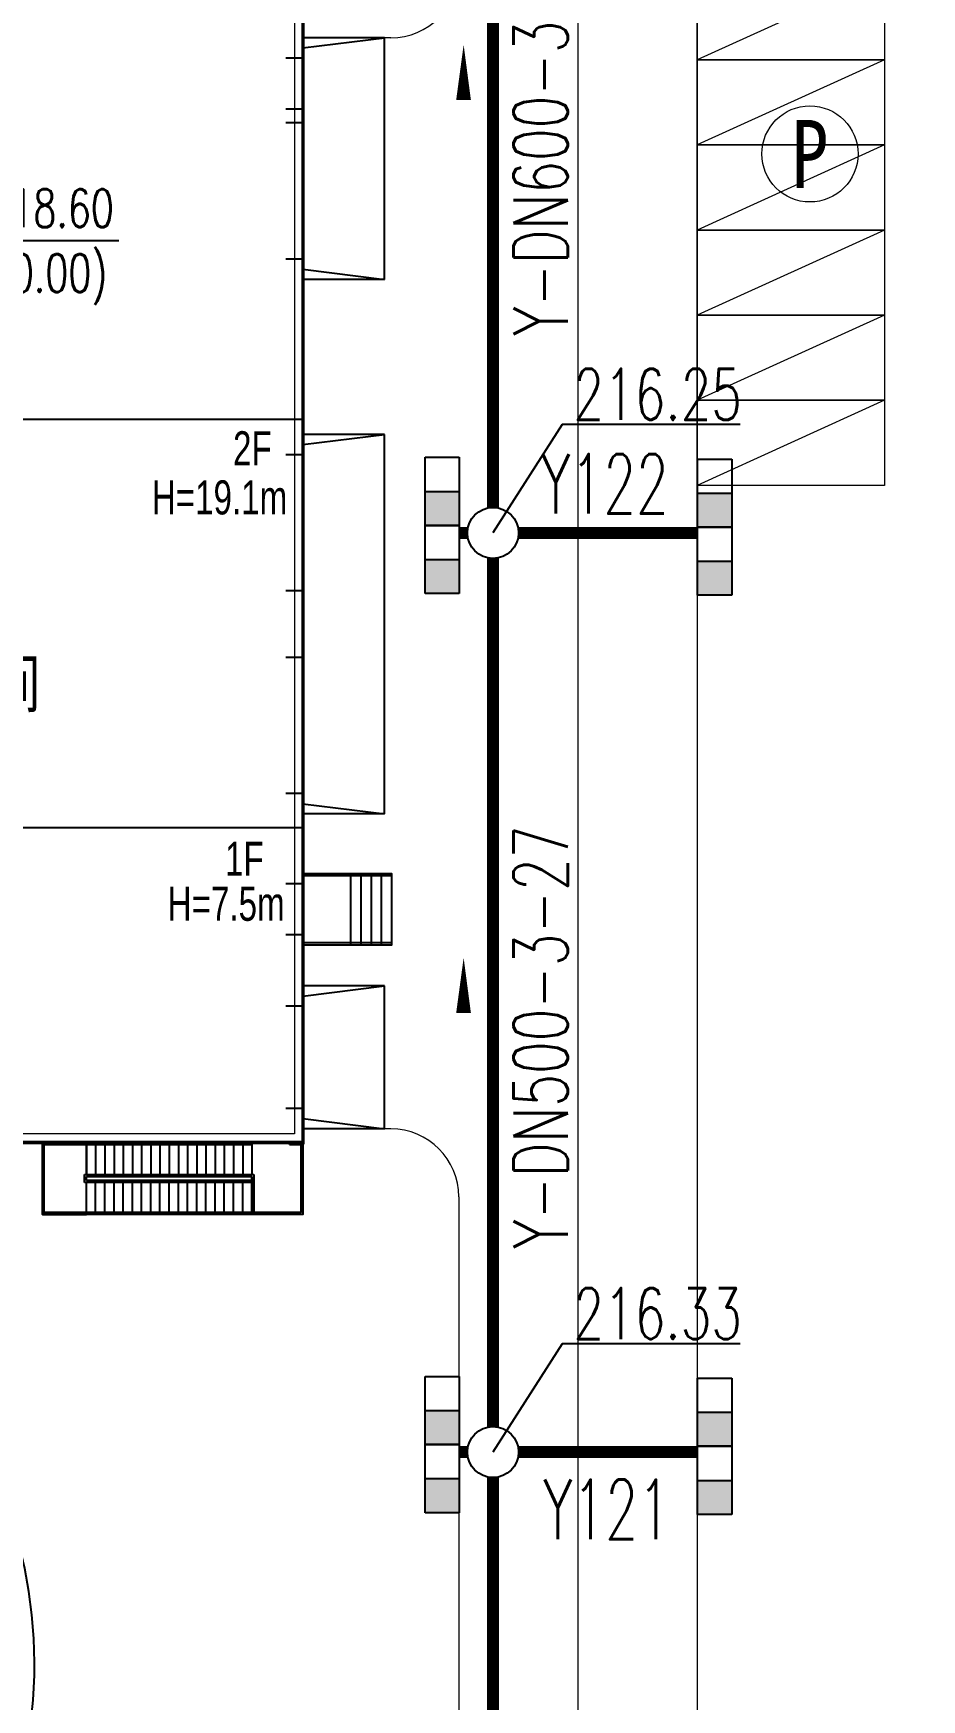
# Model space of a CAD drawing. Header units: metres. Extents: x 497246 to 997717, y 2998582 to 5998198.
# Drawn here: x 500263.64 to 500289.73, y 2998954.06 to 2999003.01 of the extents above; entities that cross this region are included whole.
import ezdxf
from ezdxf.enums import TextEntityAlignment as Align

# ---------------------------------------------------------------- set-up
doc = ezdxf.new("R2010")
doc.units = ezdxf.units.M
doc.header["$LTSCALE"] = 1000
doc.linetypes.add('DOTE', pattern=[2.42, 2, -0.2, 0.02, -0.2])
doc.layers.get('0').update_dxf_attribs({"linetype": 'CONTINUOUS'})
for name, color, linetype, lineweight in [('1_RO_规划停车位', 35, 'CONTINUOUS', 13), ('T停车位', 35, 'CONTINUOUS', 13), ('细线', 7, 'CONTINUOUS', 18), ('道路', 4, 'CONTINUOUS', 15), ('道路中线', 1, 'DOTE', 13)]:
    doc.layers.add(name, color=color, linetype=linetype, lineweight=lineweight)
for name, color, linetype in [('DIM_ELEV', 3, 'CONTINUOUS'), ('LINE6', 3, 'CONTINUOUS'), ('PIPE-雨水', 4, 'CONTINUOUS'), ('PUB_TEXT', 7, 'CONTINUOUS'), ('STAIR', 2, 'CONTINUOUS'), ('TEXT_雨水', 7, 'CONTINUOUS'), ('TWT_雨水口', 4, 'CONTINUOUS'), ('WELL_雨水', 4, 'CONTINUOUS'), ('建筑', 7, 'CONTINUOUS'), ('建筑门坡散水', 9, 'CONTINUOUS'), ('挡墙护坡', 5, 'CONTINUOUS'), ('文字', 255, 'CONTINUOUS'), ('新建建筑', 2, 'CONTINUOUS'), ('雨水标注', 100, 'CONTINUOUS')]:
    doc.layers.add(name, color=color, linetype=linetype)
doc.layers.add('建筑轴线', color=1, linetype='DOTE', lineweight=15, plot=False)
doc.styles.add('_TCH_DIM', font='SIMPLEX', dxfattribs={"bigfont": 'GBCBIG'})
doc.styles.add('_TWT_WELL', font='SIMPLEX', dxfattribs={"width": 0.8, "height": 3.5, "bigfont": 'HZTXT'})
doc.styles.add('DIMHT', font='simhei.ttf', dxfattribs={"width": 0.8})
doc.styles.add('HZTXT', font='txt', dxfattribs={"width": 0.7, "bigfont": 'HZTXT'})
doc.styles.add('TG_LINETYPE', font='SIMPLEX', dxfattribs={"width": 0.8, "height": 3, "bigfont": 'HZTXT'})
doc.styles.add('亨利项目总图布置_2022_8_8_t3--03$0$亨利项目总图布置_2022_8_8_t3--02$0$CEC', font='ARIALN.TTF')
doc.linetypes.add('TG_Y', pattern='A,2,-0.3,["Y",TG_LINETYPE,S=0.1,R=0,X=-0.23,Y=-0.15],0', length=2.3)

# ---------------------------------------------------------------- blocks, each defined once
blk = doc.blocks.new('chewei')
at = {"layer": '1_RO_规划停车位'}
blk.add_line((152.979, -11.011), (155.479, -16.511), dxfattribs=at)
blk.add_lwpolyline([(152.979, -11.011), (155.479, -11.011), (155.479, -16.511), (152.979, -16.511)], close=True, dxfattribs=at)
blk = doc.blocks.new('PPPPPPP')
at = {"layer": '1_RO_规划停车位'}
blk.add_circle((39537001.743, 3801410.893), 1.412, dxfattribs=at)
at = {"layer": '1_RO_规划停车位', "style": 'DIMHT', "width": 0.8}
blk.add_text('P', height=2, dxfattribs=at).set_placement((39537001.743, 3801410.893), align=Align.MIDDLE_CENTER)
blk = doc.blocks.new('56Y7GFHFTEFF')
at = {"layer": 'LINE6', "color": 7}
blk.add_lwpolyline([(727289, 285622, 0.216849), (716950, 290303, 0.998101), (716951, 262903, 0.216871), (727290, 267586, 0.216871)], format="xyb", dxfattribs=at)
blk = doc.blocks.new('$TwtSys$00000187')
blk.add_circle((0, 0), 0.5)
blk = doc.blocks.new('$TwtSys$00000425')
for p, q in [((-1000, -250), (-1000, 250)), ((-1000, 250), (0, 250)), ((-500, -250), (-500, 250)), ((0, 250), (1000, 250)), ((0, 250), (0, -250)), ((0, -250), (0, 250)), ((500, -250), (500, 250)), ((1000, 250), (1000, -250)), ((0, -250), (-1000, -250)), ((1000, -250), (0, -250))]:
    blk.add_line(p, q)
for points in [[(-500, 250), (0, 250), (-500, -250), (0, -250)], [(500, 250), (1000, 250), (500, -250), (1000, -250)]]:
    blk.add_solid(points)

msp = doc.modelspace()

# ---------------------------------------------------------------- hatches: boundary and pattern name
at = {"layer": '挡墙护坡', "linetype": 'Continuous'}
h = msp.add_hatch(dxfattribs=at)
h.set_pattern_fill('ANSI33', color=256, style=0)
h.set_pattern_definition([(45, (1726.0034, 0), (-2.2450640303, 2.2450640303), []), (45, (1728.2485, 0), (-2.2450640303, 2.2450640303), [1.5875, -0.79375])])
edge = h.paths.add_edge_path()
edge.add_line((500516.237, 2998901.333), (500516.237, 2998904.333))
edge.add_line((500516.237, 2998904.333), (500265.627, 2998904.333))
edge.add_line((500265.627, 2998904.333), (500240.627, 2998907.833))
edge.add_line((500240.627, 2998907.833), (500173.478, 2998907.833))
edge.add_line((500173.478, 2998907.833), (500171.835, 2998907.908))
edge.add_line((500171.835, 2998907.908), (500170.807, 2998908.033))
edge.add_arc((500173.41, 2998924.833), 17, 179.9914, 261.1919, ccw=False)
edge.add_line((500156.41, 2998924.835), (500156.328, 2998970.517))
edge.add_line((500156.328, 2998970.517), (500152.784, 2998995.51))
edge.add_line((500152.784, 2998995.51), (500152.675, 2999056.413))
edge.add_line((500152.675, 2999056.413), (500149.675, 2999056.408))
edge.add_line((500149.675, 2999056.408), (500149.784, 2998995.296))
edge.add_line((500149.784, 2998995.296), (500153.329, 2998970.302))
edge.add_line((500153.329, 2998970.302), (500153.41, 2998924.833))
edge.add_arc((500173.41, 2998924.833), 20, 180.0001, 261.3369)
edge.add_line((500170.397, 2998905.061), (500171.584, 2998904.916))
edge.add_line((500171.584, 2998904.916), (500173.41, 2998904.833))
edge.add_line((500173.41, 2998904.833), (500240.418, 2998904.833))
edge.add_line((500240.418, 2998904.833), (500265.418, 2998901.333))
edge.add_line((500265.418, 2998901.333), (500516.237, 2998901.333))

# ---------------------------------------------------------------- linework, layer by layer
at = {"color": 0}
for p, q in [((500243.056, 2998991.678), (500271.556, 2998991.678)), ((500243.056, 2998979.678), (500271.556, 2998979.678))]:
    msp.add_line(p, q, dxfattribs=at)
at = {"layer": 'DIM_ELEV', "color": 0}
msp.add_line((500259.697, 2998996.919), (500266.149, 2998996.919), dxfattribs=at)
at = {"layer": 'PIPE-雨水', "color": 0, "linetype": 'TG_Y', "ltscale": 0.005, "const_width": 0.35}
for points in [[(500277.138, 2998989.083), (500277.138, 2999012.583)], [(500277.138, 2998962.083), (500277.138, 2998987.583)], [(500277.138, 2998935.083), (500277.138, 2998960.583)]]:
    msp.add_lwpolyline(points, dxfattribs=at)
at = {"layer": 'PIPE-雨水', "color": 70, "linetype": 'ByBlock'}
for points in [[(500276.269, 2998998.189, 0, 0, 0), (500276.276, 2999002.672, 0, 0.432, 0), (500276.273, 2999001.052, 0, 0, 0)], [(500276.269, 2998971.372, 0, 0, 0), (500276.276, 2998975.855, 0, 0.432, 0), (500276.273, 2998974.235, 0, 0, 0)]]:
    msp.add_lwpolyline(points, format="xyseb", dxfattribs=at)
at = {"layer": 'PIPE-雨水', "color": 0, "linetype": 'TG_Y', "ltscale": 0.0025, "const_width": 0.35}
for points in [[(500276.135, 2998988.333), (500276.388, 2998988.333)], [(500277.888, 2998988.333), (500283.135, 2998988.333)], [(500276.135, 2998961.333), (500276.388, 2998961.333)], [(500277.888, 2998961.333), (500283.135, 2998961.333)]]:
    msp.add_lwpolyline(points, dxfattribs=at)
at = {"layer": 'STAIR'}
for p, q in [((500265.196, 2998970.428), (500263.906, 2998970.428)), ((500263.906, 2998970.428), (500263.906, 2998968.308)), ((500265.196, 2998970.428), (500270.056, 2998970.428)), ((500265.196, 2998970.428), (500265.196, 2998969.488)), ((500265.196, 2998969.488), (500265.196, 2998970.428)), ((500265.466, 2998970.428), (500265.466, 2998969.488)), ((500265.736, 2998970.428), (500265.736, 2998969.488)), ((500266.006, 2998970.428), (500266.006, 2998969.488)), ((500266.276, 2998970.428), (500266.276, 2998969.488)), ((500266.546, 2998970.428), (500266.546, 2998969.488)), ((500266.816, 2998970.428), (500266.816, 2998969.488)), ((500267.086, 2998970.428), (500267.086, 2998969.488)), ((500267.356, 2998970.428), (500267.356, 2998969.488)), ((500267.626, 2998970.428), (500267.626, 2998969.488)), ((500267.896, 2998970.428), (500267.896, 2998969.488)), ((500268.166, 2998970.428), (500268.166, 2998969.488)), ((500268.436, 2998970.428), (500268.436, 2998969.488)), ((500268.706, 2998970.428), (500268.706, 2998969.488)), ((500268.976, 2998970.428), (500268.976, 2998969.488)), ((500269.246, 2998970.428), (500269.246, 2998969.488)), ((500269.516, 2998970.428), (500269.516, 2998969.488)), ((500269.786, 2998970.428), (500269.786, 2998969.488)), ((500270.056, 2998970.428), (500270.056, 2998969.488)), ((500271.556, 2998970.428), (500271.156, 2998970.428)), ((500271.156, 2998970.368), (500271.156, 2998970.428)), ((500265.136, 2998969.248), (500265.136, 2998969.488)), ((500265.136, 2998969.488), (500270.116, 2998969.488)), ((500270.056, 2998969.248), (500265.136, 2998969.248)), ((500265.196, 2998969.428), (500270.056, 2998969.428)), ((500265.196, 2998969.308), (500265.196, 2998969.428)), ((500265.196, 2998969.428), (500270.056, 2998969.428)), ((500265.196, 2998969.308), (500265.196, 2998969.428)), ((500270.056, 2998969.308), (500265.196, 2998969.308)), ((500270.056, 2998969.308), (500265.196, 2998969.308)), ((500265.196, 2998968.308), (500265.196, 2998969.248)), ((500265.196, 2998968.308), (500265.196, 2998969.248)), ((500265.466, 2998968.308), (500265.466, 2998969.248)), ((500265.736, 2998968.308), (500265.736, 2998969.248)), ((500266.006, 2998968.308), (500266.006, 2998969.248)), ((500266.276, 2998968.308), (500266.276, 2998969.248)), ((500266.546, 2998968.308), (500266.546, 2998969.248)), ((500266.816, 2998968.308), (500266.816, 2998969.248)), ((500267.086, 2998968.308), (500267.086, 2998969.248)), ((500267.356, 2998968.308), (500267.356, 2998969.248)), ((500267.626, 2998968.308), (500267.626, 2998969.248)), ((500267.896, 2998968.308), (500267.896, 2998969.248)), ((500268.166, 2998968.308), (500268.166, 2998969.248)), ((500268.436, 2998968.308), (500268.436, 2998969.248)), ((500268.706, 2998968.308), (500268.706, 2998969.248)), ((500268.976, 2998968.308), (500268.976, 2998969.248)), ((500269.246, 2998968.308), (500269.246, 2998969.248)), ((500269.516, 2998968.308), (500269.516, 2998969.248)), ((500269.786, 2998968.308), (500269.786, 2998969.248)), ((500270.056, 2998969.428), (500270.056, 2998968.308)), ((500270.056, 2998969.308), (500270.056, 2998969.428)), ((500270.056, 2998969.248), (500270.056, 2998969.308)), ((500270.056, 2998969.248), (500270.056, 2998969.308)), ((500270.056, 2998968.308), (500270.056, 2998969.248)), ((500270.116, 2998969.488), (500270.116, 2998968.308)), ((500263.906, 2998968.308), (500265.196, 2998968.308)), ((500270.056, 2998968.308), (500265.196, 2998968.308)), ((500270.116, 2998968.308), (500270.056, 2998968.308))]:
    msp.add_line(p, q, dxfattribs=at)
for points in [[(500270.056, 2998968.308), (500263.906, 2998968.308), (500263.906, 2998970.428), (500270.056, 2998970.428)], [(500270.056, 2998968.368), (500263.956, 2998968.368), (500263.956, 2998970.368), (500270.056, 2998970.368)], [(500271.156, 2998970.428), (500271.556, 2998970.428), (500271.556, 2998968.308), (500270.116, 2998968.308)], [(500271.156, 2998970.368), (500271.496, 2998970.368), (500271.496, 2998968.368), (500270.116, 2998968.368)]]:
    msp.add_lwpolyline(points, dxfattribs=at)
at = {"layer": '建筑', "linetype": 'Continuous', "const_width": 0.1}
msp.add_lwpolyline([(500271.556, 2998970.428), (500243.056, 2998970.428), (500243.056, 2998995.928), (500256.456, 2998995.928), (500256.456, 2999009.928), (500271.556, 2999009.928)], close=True, dxfattribs=at)
at = {"layer": '建筑轴线', "ltscale": 3}
msp.add_lwpolyline([(500271.306, 2998970.678), (500243.306, 2998970.678), (500243.306, 2998995.678), (500256.706, 2998995.678), (500256.706, 2999009.678), (500271.306, 2999009.678)], close=True, dxfattribs=at)
at = {"layer": '建筑轴线', "ltscale": 0.003}
msp.add_lwpolyline([(500271.306, 2998970.678), (500243.306, 2998970.678), (500243.306, 2998995.678), (500256.706, 2998995.678), (500256.706, 2999009.678), (500271.306, 2999009.678)], close=True, dxfattribs=at)
at = {"layer": '建筑门坡散水', "linetype": 'Continuous'}
for p, q in [((500273.956, 2999002.878), (500271.556, 2999002.878)), ((500271.556, 2999002.578), (500273.956, 2999002.878)), ((500273.956, 2998995.778), (500273.956, 2999002.878)), ((500271.556, 2999002.278), (500271.056, 2999002.278)), ((500271.556, 2999000.778), (500271.056, 2999000.778)), ((500271.556, 2999000.377), (500271.056, 2999000.377)), ((500271.556, 2998996.377), (500271.056, 2998996.377)), ((500271.556, 2998996.078), (500273.956, 2998995.778)), ((500273.956, 2998995.778), (500271.556, 2998995.778)), ((500273.956, 2998991.228), (500271.556, 2998991.228)), ((500271.556, 2998990.928), (500273.956, 2998991.228)), ((500273.956, 2998980.078), (500273.956, 2998991.228)), ((500271.556, 2998990.628), (500271.056, 2998990.628)), ((500271.556, 2998986.628), (500271.056, 2998986.628)), ((500271.556, 2998984.678), (500271.056, 2998984.678)), ((500271.556, 2998980.678), (500271.056, 2998980.678)), ((500271.556, 2998980.378), (500273.956, 2998980.078)), ((500273.956, 2998980.078), (500271.556, 2998980.078)), ((500271.556, 2998978.028), (500271.056, 2998978.028)), ((500271.556, 2998978.268), (500274.156, 2998978.268)), ((500272.956, 2998978.328), (500272.956, 2998976.228)), ((500273.256, 2998978.328), (500273.256, 2998976.228)), ((500273.556, 2998978.328), (500273.556, 2998976.228)), ((500273.856, 2998978.328), (500273.856, 2998976.228)), ((500273.856, 2998978.328), (500273.856, 2998976.228)), ((500274.156, 2998978.328), (500274.156, 2998976.228)), ((500271.556, 2998976.528), (500271.056, 2998976.528)), ((500274.156, 2998976.288), (500271.616, 2998976.288)), ((500273.956, 2998975.028), (500271.556, 2998975.028)), ((500271.556, 2998974.728), (500273.956, 2998975.028)), ((500273.956, 2998970.828), (500273.956, 2998975.028)), ((500271.556, 2998974.428), (500271.056, 2998974.428)), ((500271.556, 2998971.428), (500271.056, 2998971.428)), ((500271.556, 2998971.128), (500273.956, 2998970.828)), ((500273.956, 2998970.828), (500271.556, 2998970.828))]:
    msp.add_line(p, q, dxfattribs=at)
msp.add_lwpolyline([(500271.556, 2998978.328), (500274.156, 2998978.328), (500274.156, 2998976.228), (500271.556, 2998976.228)], close=True, dxfattribs=at)
at = {"layer": '新建建筑', "color": 0, "linetype": 'Continuous', "const_width": 0.1}
msp.add_lwpolyline([(500271.556, 2998970.428), (500243.056, 2998970.428), (500243.056, 2998995.928), (500256.456, 2998995.928), (500256.456, 2999009.928), (500271.556, 2999009.928)], close=True, dxfattribs=at)
at = {"layer": '道路', "linetype": 'ByBlock', "ltscale": 0.2}
for p, q in [((500283.135, 2999051.333), (500283.135, 2998922.333)), ((500276.135, 2998968.828), (500276.135, 2998922.717))]:
    msp.add_line(p, q, dxfattribs=at)
at = {"layer": '道路', "linetype": 'ByBlock', "lineweight": 0, "ltscale": 0.2}
for p, q in [((500274.135, 2999002.878), (500271.556, 2999002.878)), ((500274.135, 2998970.828), (500271.556, 2998970.828))]:
    msp.add_line(p, q, dxfattribs=at)
at = {"layer": '道路', "linetype": 'ByBlock', "ltscale": 0.2}
for centre, start, end in [((500274.135, 2999004.878), 270, 0), ((500274.135, 2998968.828), 0, 90)]:
    msp.add_arc(centre, 2, start, end, dxfattribs=at)
at = {"layer": '道路中线', "ltscale": 5}
msp.add_line((500279.635, 2999066.333), (500279.635, 2998908.333), dxfattribs=at)
at = {"layer": '道路中线', "ltscale": 0.005}
msp.add_line((500279.635, 2999066.333), (500279.635, 2998908.333), dxfattribs=at)
at = {"layer": '雨水标注', "color": 70}
for p, q in [((500279.169, 2998991.518), (500277.138, 2998988.333)), ((500284.394, 2998991.518), (500279.169, 2998991.518)), ((500279.169, 2998964.518), (500277.138, 2998961.333)), ((500284.394, 2998964.518), (500279.169, 2998964.518))]:
    msp.add_line(p, q, dxfattribs=at)

# ---------------------------------------------------------------- block references
at = {"layer": '1_RO_规划停车位'}
for name, p, rotation in [('chewei', (500299.646, 2999157.707), 269.9999998288981), ('chewei', (500299.646, 2999155.207), 269.9999998288981), ('PPPPPPP', (-39040317.308, -764760.119), 359.9454393970495), ('chewei', (500299.646, 2999152.707), 269.9999998288981), ('chewei', (500299.646, 2999150.207), 269.9999998288981), ('chewei', (500299.646, 2999147.707), 269.9999998288981), ('chewei', (500299.646, 2999145.207), 269.9999998288981)]:
    msp.add_blockref(name, p, dxfattribs=dict(at, rotation=rotation))
at = {"layer": 'TWT_雨水口', "xscale": 0.002, "yscale": 0.002, "zscale": 0.002, "rotation": 270}
for p in [(500275.647, 2998988.554), (500283.65, 2998988.504), (500275.647, 2998961.554), (500283.65, 2998961.504)]:
    msp.add_blockref('$TwtSys$00000425', p, dxfattribs=at)
at = {"layer": 'T停车位', "rotation": 269.9999998288981}
for p in [(500299.646, 2999150.207), (500299.646, 2999147.707), (500299.646, 2999145.207)]:
    msp.add_blockref('chewei', p, dxfattribs=at)
at = {"layer": 'WELL_雨水', "xscale": 1.5, "yscale": 1.5, "zscale": 1.5}
for p in [(500277.138, 2998988.333), (500277.138, 2998961.333)]:
    msp.add_blockref('$TwtSys$00000187', p, dxfattribs=at)
at = {"layer": '细线', "color": 253, "xscale": 0.001, "yscale": 0.001, "zscale": 0.001, "rotation": 270}
msp.add_blockref('56Y7GFHFTEFF', (499973.367, 2999672.103), dxfattribs=at)

# ---------------------------------------------------------------- texts
at = {"layer": 'PIPE-雨水', "color": 70, "style": 'HZTXT', "width": 0.7}
for s, p in [('Y-DN600-3-25', (500278.536, 2999000.337, 20.881)), ('Y-DN500-3-27', (500278.536, 2998973.52, 20.881))]:
    msp.add_text(s, height=1.6, rotation=90, dxfattribs=at).set_placement(p, align=Align.MIDDLE)
at = {"layer": 'PUB_TEXT', "color": 0, "style": '_TCH_DIM', "width": 0.705882}
for s, p in [('218.60', (500262.287, 2998997.313)), ('(%%P0.00)', (500261.762, 2998995.409))]:
    msp.add_text(s, height=1.1156, dxfattribs=at).set_placement(p)
at = {"layer": 'TEXT_雨水', "style": '_TWT_WELL', "width": 0.64}
for s, p in [('Y122', (500278.554, 2998988.899)), ('Y121', (500278.611, 2998958.776))]:
    msp.add_text(s, height=1.75, dxfattribs=at).set_placement(p)
at = {"layer": '文字', "color": 7, "style": '亨利项目总图布置_2022_8_8_t3--03$0$亨利项目总图布置_2022_8_8_t3--02$0$CEC'}
for s, height, width, p in [('2F', 1, 0.85, (500269.502, 2998990.318)), ('H=19.1m', 1, 0.85, (500267.117, 2998988.877)), ('污泥脱水间、斜筛间', 1.4, 0.7, (500251.808, 2998983.211)), ('1F', 1, 0.85, (500269.266, 2998978.261)), ('H=7.5m', 1, 0.85, (500267.582, 2998976.94))]:
    msp.add_text(s, height=height, dxfattribs=dict(at, width=width)).set_placement(p)
at = {"layer": '雨水标注', "color": 70, "style": 'HZTXT', "width": 0.7}
for s, p in [('216.25', (500281.975, 2998992.403, 20.881)), ('216.33', (500281.975, 2998965.403, 20.881))]:
    msp.add_text(s, height=1.5, dxfattribs=at).set_placement(p, align=Align.MIDDLE)

doc.saveas('drawing.dxf')
